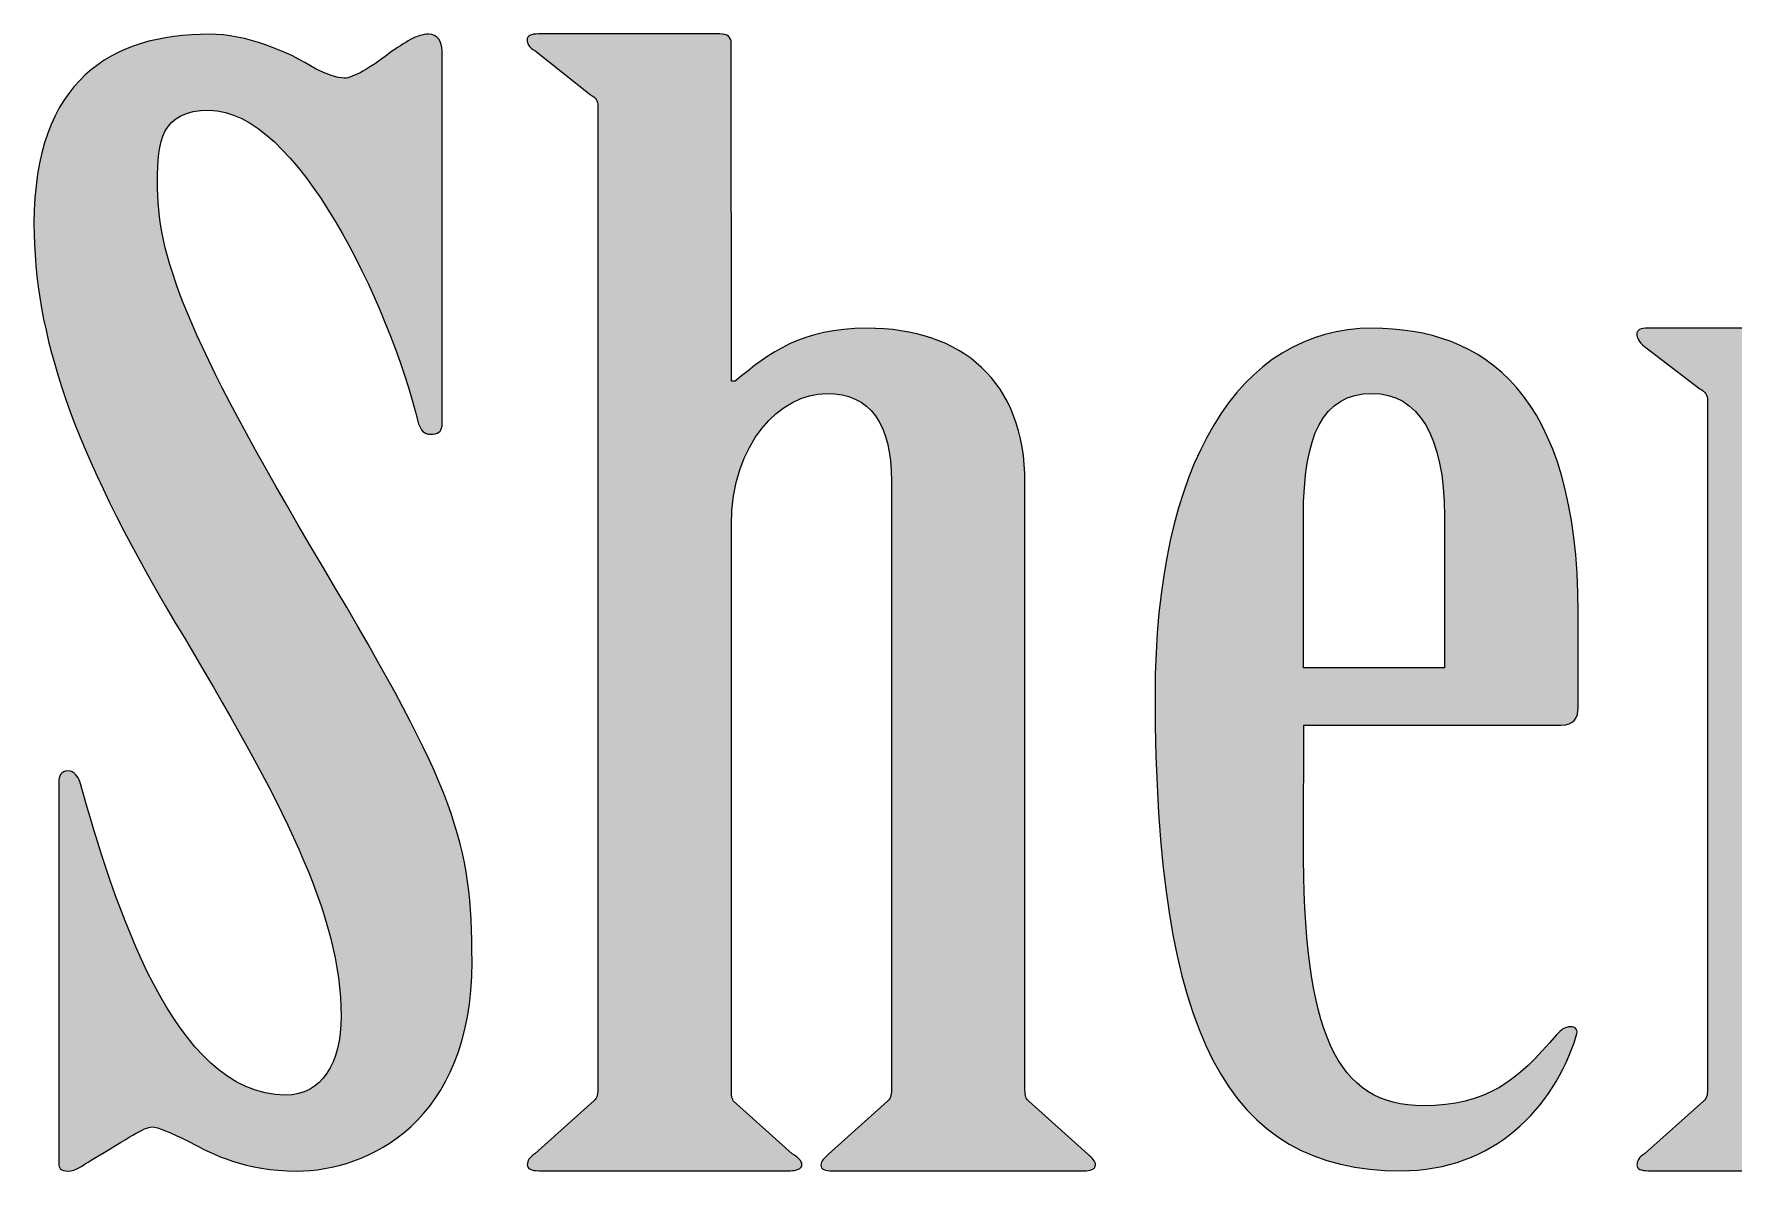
# Model space of a CAD drawing. Header units: inches. Extents: x 589 to 2016, y -1839 to -951.
# Drawn here: x 1234.45 to 1248.23, y -1589.09 to -1579.88 of the extents above; entities that cross this region are included whole.
import ezdxf

# ---------------------------------------------------------------- set-up
doc = ezdxf.new("R2010")
doc.units = ezdxf.units.IN
doc.header["$MEASUREMENT"] = 0
doc.layers.add('Layer 1', color=7, linetype='Continuous')

# ---------------------------------------------------------------- blocks, each defined once
blk = doc.blocks.new('block 72')
at = {"layer": 'Layer 1', "true_color": 0x010101}
h = blk.add_hatch(color=18, dxfattribs=at)
h.dxf.hatch_style = 2
edge = h.paths.add_edge_path()
edge.add_spline(control_points=[(1237.757, -1583.062), (1237.757, -1583.099), (1237.725, -1583.124), (1237.663, -1583.124), (1237.617, -1583.124), (1237.586, -1583.088), (1237.57, -1583.038), (1237.323, -1582.046), (1236.58, -1580.499), (1235.872, -1580.499), (1235.485, -1580.499), (1235.454, -1580.756), (1235.454, -1581.076), (1235.454, -1581.677), (1235.654, -1582.279), (1236.799, -1584.206), (1237.879, -1586.021), (1238.003, -1586.427), (1238.003, -1587.396), (1238.003, -1588.697), (1237.154, -1589.09), (1236.583, -1589.09), (1236.165, -1589.09), (1235.903, -1588.955), (1235.719, -1588.857), (1235.549, -1588.773), (1235.457, -1588.733), (1235.41, -1588.733), (1235.347, -1588.733), (1235.225, -1588.819), (1234.916, -1589.003), (1234.854, -1589.041), (1234.792, -1589.09), (1234.732, -1589.09), (1234.67, -1589.09), (1234.654, -1589.068), (1234.654, -1589.028), (1234.654, -1589.028), (1234.654, -1585.936), (1234.654, -1585.936), (1234.654, -1585.899), (1234.669, -1585.85), (1234.732, -1585.85), (1234.779, -1585.85), (1234.81, -1585.899), (1234.825, -1585.936), (1235.103, -1586.916), (1235.582, -1588.475), (1236.493, -1588.475), (1236.787, -1588.475), (1236.942, -1588.218), (1236.942, -1587.836), (1236.942, -1587.014), (1236.478, -1586.118), (1235.596, -1584.645), (1234.764, -1583.246), (1234.454, -1582.314), (1234.454, -1581.418), (1234.454, -1580.252), (1235.088, -1579.884), (1235.875, -1579.884), (1236.168, -1579.884), (1236.507, -1580.019), (1236.739, -1580.166), (1236.816, -1580.203), (1236.909, -1580.24), (1236.97, -1580.24), (1237.032, -1580.24), (1237.186, -1580.154), (1237.326, -1580.043), (1237.466, -1579.945), (1237.557, -1579.884), (1237.65, -1579.884), (1237.728, -1579.884), (1237.76, -1579.945), (1237.76, -1580.019), (1237.76, -1580.019), (1237.76, -1583.062), (1237.76, -1583.062), (1237.76, -1583.062), (1237.757, -1583.062), (1237.757, -1583.062), (1237.757, -1583.062), (1237.757, -1583.062), (1237.757, -1583.062)], knot_values=[0, 0, 0, 0, 1, 1, 1, 2, 2, 2, 3, 3, 3, 4, 4, 4, 5, 5, 5, 6, 6, 6, 7, 7, 7, 8, 8, 8, 9, 9, 9, 10, 10, 10, 11, 11, 11, 12, 12, 12, 13, 13, 13, 14, 14, 14, 15, 15, 15, 16, 16, 16, 17, 17, 17, 18, 18, 18, 19, 19, 19, 20, 20, 20, 21, 21, 21, 22, 22, 22, 23, 23, 23, 24, 24, 24, 25, 25, 25, 26, 26, 26, 27, 27, 27, 28, 28, 28, 28], degree=3, periodic=1)
h = blk.add_hatch(color=18, dxfattribs=at)
h.dxf.hatch_style = 2
edge = h.paths.add_edge_path()
edge.add_spline(control_points=[(1240.104, -1582.694), (1240.104, -1582.694), (1240.135, -1582.694), (1240.135, -1582.694), (1240.413, -1582.461), (1240.676, -1582.265), (1241.201, -1582.265), (1241.973, -1582.265), (1242.483, -1582.694), (1242.483, -1583.517), (1242.483, -1583.517), (1242.483, -1588.414), (1242.483, -1588.414), (1242.483, -1588.464), (1242.483, -1588.499), (1242.514, -1588.524), (1242.514, -1588.524), (1242.992, -1588.954), (1242.992, -1588.954), (1243.024, -1588.977), (1243.055, -1589.015), (1243.055, -1589.04), (1243.055, -1589.076), (1243.008, -1589.089), (1242.96, -1589.089), (1242.96, -1589.089), (1240.923, -1589.089), (1240.923, -1589.089), (1240.861, -1589.089), (1240.829, -1589.076), (1240.829, -1589.04), (1240.829, -1589.015), (1240.861, -1588.977), (1240.892, -1588.954), (1240.892, -1588.954), (1241.37, -1588.524), (1241.37, -1588.524), (1241.401, -1588.5), (1241.401, -1588.462), (1241.401, -1588.414), (1241.401, -1588.414), (1241.401, -1583.504), (1241.401, -1583.504), (1241.401, -1583.039), (1241.232, -1582.793), (1240.876, -1582.793), (1240.504, -1582.793), (1240.104, -1583.196), (1240.104, -1583.859), (1240.104, -1583.859), (1240.104, -1588.411), (1240.104, -1588.411), (1240.104, -1588.461), (1240.104, -1588.497), (1240.12, -1588.521), (1240.12, -1588.521), (1240.598, -1588.952), (1240.598, -1588.952), (1240.645, -1588.975), (1240.676, -1589.013), (1240.676, -1589.037), (1240.676, -1589.074), (1240.629, -1589.087), (1240.583, -1589.087), (1240.583, -1589.087), (1238.544, -1589.087), (1238.544, -1589.087), (1238.482, -1589.087), (1238.451, -1589.074), (1238.451, -1589.037), (1238.451, -1589.013), (1238.466, -1588.975), (1238.513, -1588.952), (1238.513, -1588.952), (1238.991, -1588.521), (1238.991, -1588.521), (1239.022, -1588.498), (1239.022, -1588.46), (1239.022, -1588.411), (1239.022, -1588.411), (1239.022, -1580.471), (1239.022, -1580.471), (1239.022, -1580.421), (1239.006, -1580.398), (1238.96, -1580.373), (1238.96, -1580.373), (1238.511, -1580.017), (1238.511, -1580.017), (1238.464, -1579.993), (1238.449, -1579.956), (1238.449, -1579.931), (1238.449, -1579.895), (1238.48, -1579.882), (1238.542, -1579.882), (1238.542, -1579.882), (1240.01, -1579.882), (1240.01, -1579.882), (1240.072, -1579.882), (1240.103, -1579.906), (1240.103, -1579.956), (1240.103, -1579.956), (1240.104, -1582.694), (1240.104, -1582.694), (1240.104, -1582.694), (1240.104, -1582.694), (1240.104, -1582.694)], knot_values=[0, 0, 0, 0, 1, 1, 1, 2, 2, 2, 3, 3, 3, 4, 4, 4, 5, 5, 5, 6, 6, 6, 7, 7, 7, 8, 8, 8, 9, 9, 9, 10, 10, 10, 11, 11, 11, 12, 12, 12, 13, 13, 13, 14, 14, 14, 15, 15, 15, 16, 16, 16, 17, 17, 17, 18, 18, 18, 19, 19, 19, 20, 20, 20, 21, 21, 21, 22, 22, 22, 23, 23, 23, 24, 24, 24, 25, 25, 25, 26, 26, 26, 27, 27, 27, 28, 28, 28, 29, 29, 29, 30, 30, 30, 31, 31, 31, 32, 32, 32, 33, 33, 33, 34, 34, 34, 35, 35, 35, 35], degree=3, periodic=1)
h = blk.add_hatch(color=18, dxfattribs=at)
h.dxf.hatch_style = 2
edge = h.paths.add_edge_path()
edge.add_spline(control_points=[(1244.739, -1586.425), (1244.739, -1587.971), (1245.001, -1588.561), (1245.712, -1588.561), (1246.221, -1588.561), (1246.469, -1588.364), (1246.793, -1587.984), (1246.824, -1587.947), (1246.855, -1587.922), (1246.903, -1587.922), (1246.95, -1587.922), (1246.965, -1587.946), (1246.95, -1587.996), (1246.764, -1588.585), (1246.283, -1589.088), (1245.528, -1589.088), (1244.124, -1589.088), (1243.537, -1587.984), (1243.537, -1585.235), (1243.537, -1583.369), (1244.217, -1582.265), (1245.297, -1582.265), (1246.193, -1582.265), (1246.965, -1582.78), (1246.965, -1584.572), (1246.965, -1584.572), (1246.965, -1585.333), (1246.965, -1585.333), (1246.965, -1585.418), (1246.934, -1585.48), (1246.825, -1585.48), (1246.825, -1585.48), (1244.741, -1585.48), (1244.741, -1585.48), (1244.741, -1585.48), (1244.739, -1586.425), (1244.739, -1586.425), (1244.739, -1586.425), (1244.739, -1586.425), (1244.739, -1586.425)], knot_values=[0, 0, 0, 0, 1, 1, 1, 2, 2, 2, 3, 3, 3, 4, 4, 4, 5, 5, 5, 6, 6, 6, 7, 7, 7, 8, 8, 8, 9, 9, 9, 10, 10, 10, 11, 11, 11, 12, 12, 12, 13, 13, 13, 13], degree=3, periodic=1)
edge = h.paths.add_edge_path()
edge.add_spline(control_points=[(1245.882, -1585.014), (1245.882, -1585.014), (1245.882, -1583.786), (1245.882, -1583.786), (1245.882, -1583.135), (1245.666, -1582.793), (1245.295, -1582.793), (1244.893, -1582.793), (1244.739, -1583.137), (1244.739, -1583.786), (1244.739, -1583.786), (1244.739, -1585.014), (1244.739, -1585.014), (1244.739, -1585.014), (1245.882, -1585.014), (1245.882, -1585.014)], knot_values=[0, 0, 0, 0, 1, 1, 1, 2, 2, 2, 3, 3, 3, 4, 4, 4, 5, 5, 5, 5], degree=3, periodic=1)
h = blk.add_hatch(color=18, dxfattribs=at)
h.dxf.hatch_style = 2
edge = h.paths.add_edge_path()
edge.add_spline(control_points=[(1249.095, -1588.412), (1249.095, -1588.463), (1249.095, -1588.498), (1249.111, -1588.523), (1249.111, -1588.523), (1249.635, -1588.952), (1249.635, -1588.952), (1249.682, -1588.976), (1249.698, -1589.014), (1249.698, -1589.039), (1249.698, -1589.075), (1249.667, -1589.087), (1249.603, -1589.087), (1249.603, -1589.087), (1247.534, -1589.087), (1247.534, -1589.087), (1247.472, -1589.087), (1247.441, -1589.076), (1247.441, -1589.039), (1247.441, -1589.014), (1247.457, -1588.977), (1247.503, -1588.952), (1247.503, -1588.952), (1247.981, -1588.523), (1247.981, -1588.523), (1248.013, -1588.498), (1248.013, -1588.46), (1248.013, -1588.412), (1248.013, -1588.412), (1248.013, -1582.853), (1248.013, -1582.853), (1248.013, -1582.804), (1247.996, -1582.78), (1247.95, -1582.755), (1247.95, -1582.755), (1247.502, -1582.412), (1247.502, -1582.412), (1247.455, -1582.375), (1247.44, -1582.338), (1247.44, -1582.314), (1247.44, -1582.277), (1247.471, -1582.264), (1247.532, -1582.264), (1247.532, -1582.264), (1249.015, -1582.264), (1249.015, -1582.264), (1249.062, -1582.264), (1249.094, -1582.288), (1249.094, -1582.338), (1249.094, -1582.338), (1249.094, -1582.755), (1249.094, -1582.755), (1249.094, -1582.755), (1249.125, -1582.755), (1249.125, -1582.755), (1249.371, -1582.511), (1249.633, -1582.264), (1249.99, -1582.264), (1250.498, -1582.264), (1250.823, -1582.915), (1250.823, -1583.307), (1250.823, -1583.369), (1250.807, -1583.418), (1250.745, -1583.418), (1250.682, -1583.418), (1250.652, -1583.369), (1250.62, -1583.307), (1250.451, -1582.977), (1250.142, -1582.841), (1249.818, -1582.841), (1249.369, -1582.841), (1249.091, -1583.345), (1249.091, -1583.97), (1249.091, -1583.97), (1249.091, -1588.412), (1249.091, -1588.412), (1249.091, -1588.412), (1249.095, -1588.412), (1249.095, -1588.412), (1249.095, -1588.412), (1249.095, -1588.412), (1249.095, -1588.412)], knot_values=[0, 0, 0, 0, 1, 1, 1, 2, 2, 2, 3, 3, 3, 4, 4, 4, 5, 5, 5, 6, 6, 6, 7, 7, 7, 8, 8, 8, 9, 9, 9, 10, 10, 10, 11, 11, 11, 12, 12, 12, 13, 13, 13, 14, 14, 14, 15, 15, 15, 16, 16, 16, 17, 17, 17, 18, 18, 18, 19, 19, 19, 20, 20, 20, 21, 21, 21, 22, 22, 22, 23, 23, 23, 24, 24, 24, 25, 25, 25, 26, 26, 26, 27, 27, 27, 27], degree=3, periodic=1)
at = {"layer": 'Layer 1', "lineweight": 0}
for points, knots in [([(1237.757, -1583.062), (1237.757, -1583.099), (1237.725, -1583.124), (1237.663, -1583.124), (1237.617, -1583.124), (1237.586, -1583.088), (1237.57, -1583.038), (1237.323, -1582.046), (1236.58, -1580.499), (1235.872, -1580.499), (1235.485, -1580.499), (1235.454, -1580.756), (1235.454, -1581.076), (1235.454, -1581.677), (1235.654, -1582.279), (1236.799, -1584.206), (1237.879, -1586.021), (1238.003, -1586.427), (1238.003, -1587.396), (1238.003, -1588.697), (1237.154, -1589.09), (1236.583, -1589.09), (1236.165, -1589.09), (1235.903, -1588.955), (1235.719, -1588.857), (1235.549, -1588.773), (1235.457, -1588.733), (1235.41, -1588.733), (1235.347, -1588.733), (1235.225, -1588.819), (1234.916, -1589.003), (1234.854, -1589.041), (1234.792, -1589.09), (1234.732, -1589.09), (1234.67, -1589.09), (1234.654, -1589.068), (1234.654, -1589.028), (1234.654, -1589.028), (1234.654, -1585.936), (1234.654, -1585.936), (1234.654, -1585.899), (1234.669, -1585.85), (1234.732, -1585.85), (1234.779, -1585.85), (1234.81, -1585.899), (1234.825, -1585.936), (1235.103, -1586.916), (1235.582, -1588.475), (1236.493, -1588.475), (1236.787, -1588.475), (1236.942, -1588.218), (1236.942, -1587.836), (1236.942, -1587.014), (1236.478, -1586.118), (1235.596, -1584.645), (1234.764, -1583.246), (1234.454, -1582.314), (1234.454, -1581.418), (1234.454, -1580.252), (1235.088, -1579.884), (1235.875, -1579.884), (1236.168, -1579.884), (1236.507, -1580.019), (1236.739, -1580.166), (1236.816, -1580.203), (1236.909, -1580.24), (1236.97, -1580.24), (1237.032, -1580.24), (1237.186, -1580.154), (1237.326, -1580.043), (1237.466, -1579.945), (1237.557, -1579.884), (1237.65, -1579.884), (1237.728, -1579.884), (1237.76, -1579.945), (1237.76, -1580.019), (1237.76, -1580.019), (1237.76, -1583.062), (1237.76, -1583.062), (1237.76, -1583.062), (1237.757, -1583.062), (1237.757, -1583.062), (1237.757, -1583.062), (1237.757, -1583.062), (1237.757, -1583.062)], [0, 0, 0, 0, 1, 1, 1, 2, 2, 2, 3, 3, 3, 4, 4, 4, 5, 5, 5, 6, 6, 6, 7, 7, 7, 8, 8, 8, 9, 9, 9, 10, 10, 10, 11, 11, 11, 12, 12, 12, 13, 13, 13, 14, 14, 14, 15, 15, 15, 16, 16, 16, 17, 17, 17, 18, 18, 18, 19, 19, 19, 20, 20, 20, 21, 21, 21, 22, 22, 22, 23, 23, 23, 24, 24, 24, 25, 25, 25, 26, 26, 26, 27, 27, 27, 28, 28, 28, 28]), ([(1240.104, -1582.694), (1240.104, -1582.694), (1240.135, -1582.694), (1240.135, -1582.694), (1240.413, -1582.461), (1240.676, -1582.265), (1241.201, -1582.265), (1241.973, -1582.265), (1242.483, -1582.694), (1242.483, -1583.517), (1242.483, -1583.517), (1242.483, -1588.414), (1242.483, -1588.414), (1242.483, -1588.464), (1242.483, -1588.499), (1242.514, -1588.524), (1242.514, -1588.524), (1242.992, -1588.954), (1242.992, -1588.954), (1243.024, -1588.977), (1243.055, -1589.015), (1243.055, -1589.04), (1243.055, -1589.076), (1243.008, -1589.089), (1242.96, -1589.089), (1242.96, -1589.089), (1240.923, -1589.089), (1240.923, -1589.089), (1240.861, -1589.089), (1240.829, -1589.076), (1240.829, -1589.04), (1240.829, -1589.015), (1240.861, -1588.977), (1240.892, -1588.954), (1240.892, -1588.954), (1241.37, -1588.524), (1241.37, -1588.524), (1241.401, -1588.5), (1241.401, -1588.462), (1241.401, -1588.414), (1241.401, -1588.414), (1241.401, -1583.504), (1241.401, -1583.504), (1241.401, -1583.039), (1241.232, -1582.793), (1240.876, -1582.793), (1240.504, -1582.793), (1240.104, -1583.196), (1240.104, -1583.859), (1240.104, -1583.859), (1240.104, -1588.411), (1240.104, -1588.411), (1240.104, -1588.461), (1240.104, -1588.497), (1240.12, -1588.521), (1240.12, -1588.521), (1240.598, -1588.952), (1240.598, -1588.952), (1240.645, -1588.975), (1240.676, -1589.013), (1240.676, -1589.037), (1240.676, -1589.074), (1240.629, -1589.087), (1240.583, -1589.087), (1240.583, -1589.087), (1238.544, -1589.087), (1238.544, -1589.087), (1238.482, -1589.087), (1238.451, -1589.074), (1238.451, -1589.037), (1238.451, -1589.013), (1238.466, -1588.975), (1238.513, -1588.952), (1238.513, -1588.952), (1238.991, -1588.521), (1238.991, -1588.521), (1239.022, -1588.498), (1239.022, -1588.46), (1239.022, -1588.411), (1239.022, -1588.411), (1239.022, -1580.471), (1239.022, -1580.471), (1239.022, -1580.421), (1239.006, -1580.398), (1238.96, -1580.373), (1238.96, -1580.373), (1238.511, -1580.017), (1238.511, -1580.017), (1238.464, -1579.993), (1238.449, -1579.956), (1238.449, -1579.931), (1238.449, -1579.895), (1238.48, -1579.882), (1238.542, -1579.882), (1238.542, -1579.882), (1240.01, -1579.882), (1240.01, -1579.882), (1240.072, -1579.882), (1240.103, -1579.906), (1240.103, -1579.956), (1240.103, -1579.956), (1240.104, -1582.694), (1240.104, -1582.694), (1240.104, -1582.694), (1240.104, -1582.694), (1240.104, -1582.694)], [0, 0, 0, 0, 1, 1, 1, 2, 2, 2, 3, 3, 3, 4, 4, 4, 5, 5, 5, 6, 6, 6, 7, 7, 7, 8, 8, 8, 9, 9, 9, 10, 10, 10, 11, 11, 11, 12, 12, 12, 13, 13, 13, 14, 14, 14, 15, 15, 15, 16, 16, 16, 17, 17, 17, 18, 18, 18, 19, 19, 19, 20, 20, 20, 21, 21, 21, 22, 22, 22, 23, 23, 23, 24, 24, 24, 25, 25, 25, 26, 26, 26, 27, 27, 27, 28, 28, 28, 29, 29, 29, 30, 30, 30, 31, 31, 31, 32, 32, 32, 33, 33, 33, 34, 34, 34, 35, 35, 35, 35]), ([(1244.739, -1586.425), (1244.739, -1587.971), (1245.001, -1588.561), (1245.712, -1588.561), (1246.221, -1588.561), (1246.469, -1588.364), (1246.793, -1587.984), (1246.824, -1587.947), (1246.855, -1587.922), (1246.903, -1587.922), (1246.95, -1587.922), (1246.965, -1587.946), (1246.95, -1587.996), (1246.764, -1588.585), (1246.283, -1589.088), (1245.528, -1589.088), (1244.124, -1589.088), (1243.537, -1587.984), (1243.537, -1585.235), (1243.537, -1583.369), (1244.217, -1582.265), (1245.297, -1582.265), (1246.193, -1582.265), (1246.965, -1582.78), (1246.965, -1584.572), (1246.965, -1584.572), (1246.965, -1585.333), (1246.965, -1585.333), (1246.965, -1585.418), (1246.934, -1585.48), (1246.825, -1585.48), (1246.825, -1585.48), (1244.741, -1585.48), (1244.741, -1585.48), (1244.741, -1585.48), (1244.739, -1586.425), (1244.739, -1586.425), (1244.739, -1586.425), (1244.739, -1586.425), (1244.739, -1586.425)], [0, 0, 0, 0, 1, 1, 1, 2, 2, 2, 3, 3, 3, 4, 4, 4, 5, 5, 5, 6, 6, 6, 7, 7, 7, 8, 8, 8, 9, 9, 9, 10, 10, 10, 11, 11, 11, 12, 12, 12, 13, 13, 13, 13]), ([(1249.095, -1588.412), (1249.095, -1588.463), (1249.095, -1588.498), (1249.111, -1588.523), (1249.111, -1588.523), (1249.635, -1588.952), (1249.635, -1588.952), (1249.682, -1588.976), (1249.698, -1589.014), (1249.698, -1589.039), (1249.698, -1589.075), (1249.667, -1589.087), (1249.603, -1589.087), (1249.603, -1589.087), (1247.534, -1589.087), (1247.534, -1589.087), (1247.472, -1589.087), (1247.441, -1589.076), (1247.441, -1589.039), (1247.441, -1589.014), (1247.457, -1588.977), (1247.503, -1588.952), (1247.503, -1588.952), (1247.981, -1588.523), (1247.981, -1588.523), (1248.013, -1588.498), (1248.013, -1588.46), (1248.013, -1588.412), (1248.013, -1588.412), (1248.013, -1582.853), (1248.013, -1582.853), (1248.013, -1582.804), (1247.996, -1582.78), (1247.95, -1582.755), (1247.95, -1582.755), (1247.502, -1582.412), (1247.502, -1582.412), (1247.455, -1582.375), (1247.44, -1582.338), (1247.44, -1582.314), (1247.44, -1582.277), (1247.471, -1582.264), (1247.532, -1582.264), (1247.532, -1582.264), (1249.015, -1582.264), (1249.015, -1582.264), (1249.062, -1582.264), (1249.094, -1582.288), (1249.094, -1582.338), (1249.094, -1582.338), (1249.094, -1582.755), (1249.094, -1582.755), (1249.094, -1582.755), (1249.125, -1582.755), (1249.125, -1582.755), (1249.371, -1582.511), (1249.633, -1582.264), (1249.99, -1582.264), (1250.498, -1582.264), (1250.823, -1582.915), (1250.823, -1583.307), (1250.823, -1583.369), (1250.807, -1583.418), (1250.745, -1583.418), (1250.682, -1583.418), (1250.652, -1583.369), (1250.62, -1583.307), (1250.451, -1582.977), (1250.142, -1582.841), (1249.818, -1582.841), (1249.369, -1582.841), (1249.091, -1583.345), (1249.091, -1583.97), (1249.091, -1583.97), (1249.091, -1588.412), (1249.091, -1588.412), (1249.091, -1588.412), (1249.095, -1588.412), (1249.095, -1588.412), (1249.095, -1588.412), (1249.095, -1588.412), (1249.095, -1588.412)], [0, 0, 0, 0, 1, 1, 1, 2, 2, 2, 3, 3, 3, 4, 4, 4, 5, 5, 5, 6, 6, 6, 7, 7, 7, 8, 8, 8, 9, 9, 9, 10, 10, 10, 11, 11, 11, 12, 12, 12, 13, 13, 13, 14, 14, 14, 15, 15, 15, 16, 16, 16, 17, 17, 17, 18, 18, 18, 19, 19, 19, 20, 20, 20, 21, 21, 21, 22, 22, 22, 23, 23, 23, 24, 24, 24, 25, 25, 25, 26, 26, 26, 27, 27, 27, 27]), ([(1245.882, -1585.014), (1245.882, -1585.014), (1245.882, -1583.786), (1245.882, -1583.786), (1245.882, -1583.135), (1245.666, -1582.793), (1245.295, -1582.793), (1244.893, -1582.793), (1244.739, -1583.137), (1244.739, -1583.786), (1244.739, -1583.786), (1244.739, -1585.014), (1244.739, -1585.014), (1244.739, -1585.014), (1245.882, -1585.014), (1245.882, -1585.014)], [0, 0, 0, 0, 1, 1, 1, 2, 2, 2, 3, 3, 3, 4, 4, 4, 5, 5, 5, 5])]:
    blk.add_open_spline(points, degree=3, knots=knots, dxfattribs=at)
blk = doc.blocks.new('block 71')
at = {"layer": 'Layer 1'}
blk.add_blockref('block 72', (0, 0), dxfattribs=at)

msp = doc.modelspace()

# ---------------------------------------------------------------- block references
at = {"layer": 'Layer 1'}
msp.add_blockref('block 71', (0, 0), dxfattribs=at)

doc.saveas('drawing.dxf')
